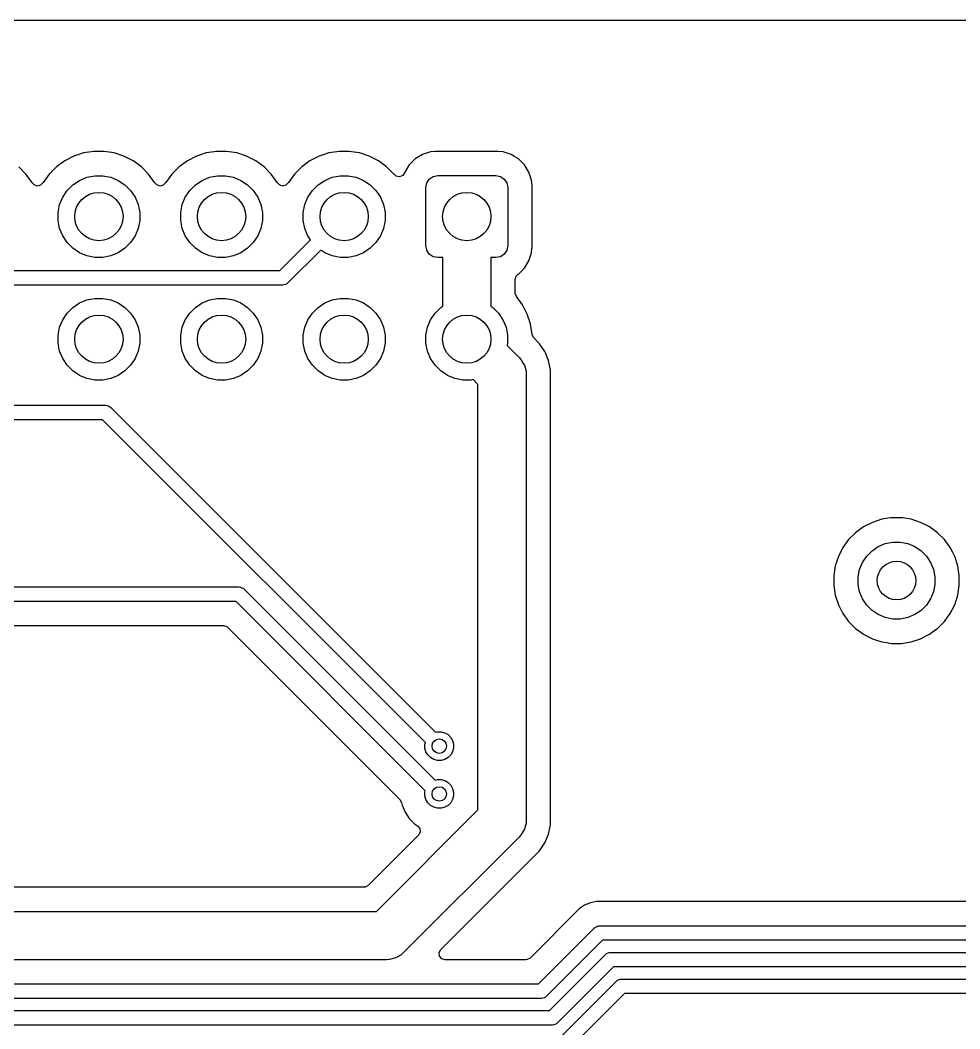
# Model space of a CAD drawing. Extents: x 4.41 to 8.11, y -5.15 to -2.23.
# Drawn here: x 6.252 to 7.018, y -3.056 to -2.234 of the extents above; entities that cross this region are included whole.
import ezdxf

# ---------------------------------------------------------------- set-up
doc = ezdxf.new("R2010")
doc.units = 0
doc.header["$MEASUREMENT"] = 0
doc.layers.add('BLACK', color=7, linetype='CONTINUOUS')

msp = doc.modelspace()

# ---------------------------------------------------------------- linework, layer by layer
at = {"layer": 'BLACK', "linetype": 'CONTINUOUS'}
for p, q in [((4.41927, -2.23356), (8.10829, -2.23356)), ((6.29906, -2.34334), (6.29573, -2.34443)), ((6.30369, -2.34184), (6.29906, -2.34334)), ((6.31004, -2.34083), (6.30369, -2.34184)), ((6.30369, -2.34184), (6.30369, -2.34184)), ((6.31196, -2.34053), (6.31004, -2.34083)), ((6.32033, -2.34053), (6.31196, -2.34053)), ((6.32224, -2.34083), (6.32033, -2.34053)), ((6.32859, -2.34184), (6.32224, -2.34083)), ((6.33655, -2.34443), (6.32859, -2.34184)), ((6.32859, -2.34184), (6.32859, -2.34184)), ((6.32859, -2.34184), (6.32859, -2.34184)), ((6.39906, -2.34334), (6.39573, -2.34443)), ((6.40369, -2.34184), (6.39906, -2.34334)), ((6.41004, -2.34083), (6.40369, -2.34184)), ((6.40369, -2.34184), (6.40369, -2.34184)), ((6.41196, -2.34053), (6.41004, -2.34083)), ((6.42033, -2.34053), (6.41196, -2.34053)), ((6.42224, -2.34083), (6.42033, -2.34053)), ((6.42859, -2.34184), (6.42224, -2.34083)), ((6.43655, -2.34443), (6.42859, -2.34184)), ((6.42859, -2.34184), (6.42859, -2.34184)), ((6.42859, -2.34184), (6.42859, -2.34184)), ((6.49906, -2.34334), (6.49573, -2.34443)), ((6.50369, -2.34184), (6.49906, -2.34334)), ((6.51004, -2.34083), (6.50369, -2.34184)), ((6.50369, -2.34184), (6.50369, -2.34184)), ((6.51196, -2.34053), (6.51004, -2.34083)), ((6.52033, -2.34053), (6.51196, -2.34053)), ((6.52224, -2.34083), (6.52033, -2.34053)), ((6.52859, -2.34184), (6.52224, -2.34083)), ((6.53655, -2.34443), (6.52859, -2.34184)), ((6.52859, -2.34184), (6.52859, -2.34184)), ((6.52859, -2.34184), (6.52859, -2.34184)), ((6.57995, -2.34312), (6.57407, -2.34674)), ((6.5865, -2.34094), (6.57995, -2.34312)), ((6.57995, -2.34312), (6.57995, -2.34312)), ((6.59055, -2.34053), (6.5865, -2.34094)), ((6.5865, -2.34094), (6.5865, -2.34094)), ((6.64173, -2.34053), (6.59055, -2.34053)), ((6.59055, -2.34053), (6.59055, -2.34053)), ((6.64578, -2.34094), (6.64173, -2.34053)), ((6.65228, -2.3431), (6.64578, -2.34094)), ((6.64578, -2.34094), (6.64578, -2.34094)), ((6.65234, -2.34312), (6.65228, -2.3431)), ((6.65446, -2.34443), (6.65234, -2.34312)), ((6.65234, -2.34312), (6.65234, -2.34312)), ((6.28827, -2.34823), (6.2815, -2.35315)), ((6.29573, -2.34443), (6.28827, -2.34823)), ((6.34401, -2.34823), (6.33655, -2.34443)), ((6.33655, -2.34443), (6.33655, -2.34443)), ((6.33655, -2.34443), (6.33655, -2.34443)), ((6.35078, -2.35315), (6.34401, -2.34823)), ((6.38827, -2.34823), (6.3815, -2.35315)), ((6.39573, -2.34443), (6.38827, -2.34823)), ((6.44401, -2.34823), (6.43655, -2.34443)), ((6.43655, -2.34443), (6.43655, -2.34443)), ((6.43655, -2.34443), (6.43655, -2.34443)), ((6.45078, -2.35315), (6.44401, -2.34823)), ((6.48827, -2.34823), (6.4815, -2.35315)), ((6.49573, -2.34443), (6.48827, -2.34823)), ((6.54401, -2.34823), (6.53655, -2.34443)), ((6.53655, -2.34443), (6.53655, -2.34443)), ((6.53655, -2.34443), (6.53655, -2.34443)), ((6.55078, -2.35315), (6.54401, -2.34823)), ((6.56918, -2.35163), (6.56556, -2.35751)), ((6.57407, -2.34674), (6.56918, -2.35163)), ((6.65821, -2.34674), (6.65446, -2.34443)), ((6.6631, -2.35163), (6.65821, -2.34674)), ((6.66672, -2.35751), (6.6631, -2.35163)), ((6.2567, -2.35906), (6.25078, -2.35315)), ((6.26162, -2.36583), (6.2567, -2.35906)), ((6.27559, -2.35906), (6.27067, -2.36583)), ((6.2815, -2.35315), (6.27559, -2.35906)), ((6.30643, -2.36168), (6.31286, -2.3604)), ((6.31286, -2.3604), (6.31942, -2.3604)), ((6.31942, -2.3604), (6.32586, -2.36168)), ((6.3567, -2.35906), (6.35078, -2.35315)), ((6.36162, -2.36583), (6.3567, -2.35906)), ((6.37559, -2.35906), (6.37067, -2.36583)), ((6.3815, -2.35315), (6.37559, -2.35906)), ((6.40643, -2.36168), (6.41286, -2.3604)), ((6.41286, -2.3604), (6.41942, -2.3604)), ((6.41942, -2.3604), (6.42586, -2.36168)), ((6.4567, -2.35906), (6.45078, -2.35315)), ((6.46162, -2.36583), (6.4567, -2.35906)), ((6.47559, -2.35906), (6.47067, -2.36583)), ((6.4815, -2.35315), (6.47559, -2.35906)), ((6.50643, -2.36168), (6.51286, -2.3604)), ((6.51286, -2.3604), (6.51942, -2.3604)), ((6.51942, -2.3604), (6.52586, -2.36168)), ((6.5567, -2.35906), (6.55078, -2.35315)), ((6.55684, -2.35926), (6.5567, -2.35906)), ((6.55861, -2.36075), (6.55684, -2.35926)), ((6.56385, -2.36018), (6.56131, -2.36124)), ((6.56542, -2.35792), (6.56385, -2.36018)), ((6.56556, -2.35751), (6.56542, -2.35792)), ((6.56556, -2.35751), (6.56556, -2.35751)), ((6.58875, -2.36099), (6.59252, -2.36024)), ((6.59252, -2.36024), (6.63976, -2.36024)), ((6.63976, -2.36024), (6.64353, -2.36099)), ((6.6689, -2.36406), (6.66672, -2.35751)), ((6.26179, -2.36618), (6.26162, -2.36583)), ((6.26333, -2.36795), (6.26179, -2.36618)), ((6.26593, -2.36884), (6.26333, -2.36795)), ((6.2686, -2.36818), (6.26593, -2.36884)), ((6.27049, -2.36618), (6.2686, -2.36818)), ((6.27067, -2.36583), (6.27049, -2.36618)), ((6.29027, -2.37247), (6.29491, -2.36783)), ((6.29491, -2.36783), (6.30037, -2.36419)), ((6.30037, -2.36419), (6.30643, -2.36168)), ((6.32586, -2.36168), (6.33192, -2.36419)), ((6.33192, -2.36419), (6.33737, -2.36783)), ((6.33737, -2.36783), (6.34201, -2.37247)), ((6.36179, -2.36618), (6.36162, -2.36583)), ((6.36333, -2.36795), (6.36179, -2.36618)), ((6.36593, -2.36884), (6.36333, -2.36795)), ((6.3686, -2.36818), (6.36593, -2.36884)), ((6.37049, -2.36618), (6.3686, -2.36818)), ((6.37067, -2.36583), (6.37049, -2.36618)), ((6.39027, -2.37247), (6.39491, -2.36783)), ((6.39491, -2.36783), (6.40037, -2.36419)), ((6.40037, -2.36419), (6.40643, -2.36168)), ((6.42586, -2.36168), (6.43192, -2.36419)), ((6.43192, -2.36419), (6.43737, -2.36783)), ((6.43737, -2.36783), (6.44201, -2.37247)), ((6.46179, -2.36618), (6.46162, -2.36583)), ((6.46333, -2.36795), (6.46179, -2.36618)), ((6.46593, -2.36884), (6.46333, -2.36795)), ((6.4686, -2.36818), (6.46593, -2.36884)), ((6.47049, -2.36618), (6.4686, -2.36818)), ((6.47067, -2.36583), (6.47049, -2.36618)), ((6.49027, -2.37247), (6.49491, -2.36783)), ((6.49491, -2.36783), (6.50037, -2.36419)), ((6.50037, -2.36419), (6.50643, -2.36168)), ((6.52586, -2.36168), (6.53192, -2.36419)), ((6.53192, -2.36419), (6.53737, -2.36783)), ((6.53737, -2.36783), (6.54201, -2.37247)), ((6.56131, -2.36124), (6.55861, -2.36075)), ((6.58268, -2.37008), (6.58343, -2.36631)), ((6.58343, -2.36631), (6.58556, -2.36312)), ((6.58556, -2.36312), (6.58875, -2.36099)), ((6.64353, -2.36099), (6.64672, -2.36312)), ((6.64672, -2.36312), (6.64886, -2.36631)), ((6.64886, -2.36631), (6.64961, -2.37008)), ((6.66931, -2.36811), (6.6689, -2.36406)), ((6.66931, -2.41929), (6.66931, -2.36811)), ((6.28663, -2.37793), (6.29027, -2.37247)), ((6.34201, -2.37247), (6.34565, -2.37793)), ((6.38663, -2.37793), (6.39027, -2.37247)), ((6.44201, -2.37247), (6.44565, -2.37793)), ((6.48663, -2.37793), (6.49027, -2.37247)), ((6.54201, -2.37247), (6.54565, -2.37793)), ((6.58268, -2.41732), (6.58268, -2.37008)), ((6.64961, -2.37008), (6.64961, -2.41732)), ((6.28284, -2.39042), (6.28412, -2.38399)), ((6.28412, -2.38399), (6.28663, -2.37793)), ((6.34565, -2.37793), (6.34817, -2.38399)), ((6.34817, -2.38399), (6.34945, -2.39042)), ((6.38284, -2.39042), (6.38412, -2.38399)), ((6.38412, -2.38399), (6.38663, -2.37793)), ((6.44565, -2.37793), (6.44817, -2.38399)), ((6.44817, -2.38399), (6.44945, -2.39042)), ((6.48284, -2.39042), (6.48412, -2.38399)), ((6.48412, -2.38399), (6.48663, -2.37793)), ((6.54565, -2.37793), (6.54817, -2.38399)), ((6.54817, -2.38399), (6.54945, -2.39042)), ((6.28284, -2.39698), (6.28284, -2.39042)), ((6.34945, -2.39042), (6.34945, -2.39698)), ((6.38284, -2.39698), (6.38284, -2.39042)), ((6.44945, -2.39042), (6.44945, -2.39698)), ((6.48284, -2.39698), (6.48284, -2.39042)), ((6.54945, -2.39042), (6.54945, -2.39698)), ((6.28412, -2.40342), (6.28284, -2.39698)), ((6.34945, -2.39698), (6.34817, -2.40342)), ((6.38412, -2.40342), (6.38284, -2.39698)), ((6.44945, -2.39698), (6.44817, -2.40342)), ((6.48412, -2.40342), (6.48284, -2.39698)), ((6.54945, -2.39698), (6.54817, -2.40342)), ((6.28663, -2.40948), (6.28412, -2.40342)), ((6.29027, -2.41493), (6.28663, -2.40948)), ((6.34565, -2.40948), (6.34201, -2.41493)), ((6.34817, -2.40342), (6.34565, -2.40948)), ((6.38663, -2.40948), (6.38412, -2.40342)), ((6.39027, -2.41493), (6.38663, -2.40948)), ((6.44565, -2.40948), (6.44201, -2.41493)), ((6.44817, -2.40342), (6.44565, -2.40948)), ((6.48663, -2.40948), (6.48412, -2.40342)), ((6.48879, -2.4127), (6.48663, -2.40948)), ((6.54565, -2.40948), (6.54201, -2.41493)), ((6.54817, -2.40342), (6.54565, -2.40948)), ((6.29491, -2.41957), (6.29027, -2.41493)), ((6.34201, -2.41493), (6.33737, -2.41957)), ((6.39491, -2.41957), (6.39027, -2.41493)), ((6.44201, -2.41493), (6.43737, -2.41957)), ((6.4637, -2.4378), (6.48879, -2.4127)), ((6.54201, -2.41493), (6.53737, -2.41957)), ((6.58343, -2.42109), (6.58268, -2.41732)), ((6.64961, -2.41732), (6.64886, -2.42109)), ((6.30037, -2.42321), (6.29491, -2.41957)), ((6.30643, -2.42572), (6.30037, -2.42321)), ((6.31286, -2.427), (6.30643, -2.42572)), ((6.32586, -2.42572), (6.31942, -2.427)), ((6.33192, -2.42321), (6.32586, -2.42572)), ((6.33737, -2.41957), (6.33192, -2.42321)), ((6.40037, -2.42321), (6.39491, -2.41957)), ((6.40643, -2.42572), (6.40037, -2.42321)), ((6.41286, -2.427), (6.40643, -2.42572)), ((6.42586, -2.42572), (6.41942, -2.427)), ((6.43192, -2.42321), (6.42586, -2.42572)), ((6.43737, -2.41957), (6.43192, -2.42321)), ((6.49714, -2.42106), (6.47032, -2.44788)), ((6.50037, -2.42321), (6.49714, -2.42106)), ((6.50643, -2.42572), (6.50037, -2.42321)), ((6.51286, -2.427), (6.50643, -2.42572)), ((6.52586, -2.42572), (6.51942, -2.427)), ((6.53192, -2.42321), (6.52586, -2.42572)), ((6.53737, -2.41957), (6.53192, -2.42321)), ((6.58556, -2.42428), (6.58343, -2.42109)), ((6.58875, -2.42642), (6.58556, -2.42428)), ((6.59252, -2.42717), (6.58875, -2.42642)), ((6.64353, -2.42642), (6.63976, -2.42717)), ((6.64672, -2.42428), (6.64353, -2.42642)), ((6.64886, -2.42109), (6.64672, -2.42428)), ((6.66672, -2.4299), (6.6689, -2.42334)), ((6.6689, -2.42334), (6.66928, -2.4196)), ((6.66928, -2.4196), (6.66931, -2.41929)), ((6.66931, -2.41929), (6.66931, -2.41929)), ((6.66931, -2.41929), (6.66931, -2.41929)), ((6.31942, -2.427), (6.31286, -2.427)), ((6.41942, -2.427), (6.41286, -2.427)), ((6.51942, -2.427), (6.51286, -2.427)), ((6.59646, -2.42717), (6.59252, -2.42717)), ((6.59646, -2.4668), (6.59646, -2.42717)), ((6.63976, -2.42717), (6.63583, -2.42717)), ((6.63583, -2.42717), (6.63583, -2.4668)), ((6.6631, -2.43577), (6.66672, -2.4299)), ((6.09413, -2.4378), (6.4637, -2.4378)), ((6.65553, -2.44504), (6.65631, -2.4424)), ((6.65631, -2.4424), (6.65785, -2.44088)), ((6.65785, -2.44088), (6.65821, -2.44066)), ((6.65821, -2.44066), (6.6631, -2.43577)), ((6.46614, -2.44961), (6.09658, -2.44961)), ((6.46729, -2.44949), (6.46614, -2.44961)), ((6.46818, -2.44913), (6.46729, -2.44949)), ((6.46942, -2.44861), (6.46818, -2.44913)), ((6.47032, -2.44788), (6.46942, -2.44861)), ((6.65553, -2.45503), (6.65553, -2.44504)), ((6.65553, -2.4559), (6.65553, -2.45503)), ((6.65558, -2.45656), (6.65553, -2.4559)), ((6.65662, -2.45888), (6.65558, -2.45656)), ((6.65658, -2.45891), (6.65662, -2.45888)), ((6.66162, -2.46583), (6.65658, -2.45891)), ((6.29491, -2.46783), (6.30037, -2.46419)), ((6.30037, -2.46419), (6.30643, -2.46168)), ((6.30643, -2.46168), (6.31286, -2.4604)), ((6.31286, -2.4604), (6.31942, -2.4604)), ((6.31942, -2.4604), (6.32586, -2.46168)), ((6.32586, -2.46168), (6.33192, -2.46419)), ((6.33192, -2.46419), (6.33737, -2.46783)), ((6.39491, -2.46783), (6.40037, -2.46419)), ((6.40037, -2.46419), (6.40643, -2.46168)), ((6.40643, -2.46168), (6.41286, -2.4604)), ((6.41286, -2.4604), (6.41942, -2.4604)), ((6.41942, -2.4604), (6.42586, -2.46168)), ((6.42586, -2.46168), (6.43192, -2.46419)), ((6.43192, -2.46419), (6.43737, -2.46783)), ((6.49491, -2.46783), (6.50037, -2.46419)), ((6.50037, -2.46419), (6.50643, -2.46168)), ((6.50643, -2.46168), (6.51286, -2.4604)), ((6.51286, -2.4604), (6.51942, -2.4604)), ((6.51942, -2.4604), (6.52586, -2.46168)), ((6.52586, -2.46168), (6.53192, -2.46419)), ((6.53192, -2.46419), (6.53737, -2.46783)), ((6.59491, -2.46783), (6.59646, -2.4668)), ((6.63583, -2.4668), (6.63737, -2.46783)), ((6.66542, -2.47329), (6.66162, -2.46583)), ((6.66162, -2.46583), (6.66162, -2.46583)), ((6.66162, -2.46583), (6.66162, -2.46583)), ((6.28663, -2.47793), (6.29027, -2.47247)), ((6.29027, -2.47247), (6.29491, -2.46783)), ((6.33737, -2.46783), (6.34201, -2.47247)), ((6.34201, -2.47247), (6.34565, -2.47793)), ((6.38663, -2.47793), (6.39027, -2.47247)), ((6.39027, -2.47247), (6.39491, -2.46783)), ((6.43737, -2.46783), (6.44201, -2.47247)), ((6.44201, -2.47247), (6.44565, -2.47793)), ((6.48663, -2.47793), (6.49027, -2.47247)), ((6.49027, -2.47247), (6.49491, -2.46783)), ((6.53737, -2.46783), (6.54201, -2.47247)), ((6.54201, -2.47247), (6.54565, -2.47793)), ((6.58663, -2.47793), (6.59027, -2.47247)), ((6.59027, -2.47247), (6.59491, -2.46783)), ((6.63737, -2.46783), (6.64201, -2.47247)), ((6.64201, -2.47247), (6.64565, -2.47793)), ((6.668, -2.48125), (6.66542, -2.47329)), ((6.28284, -2.49042), (6.28412, -2.48399)), ((6.28412, -2.48399), (6.28663, -2.47793)), ((6.34565, -2.47793), (6.34817, -2.48399)), ((6.34817, -2.48399), (6.34945, -2.49042)), ((6.38284, -2.49042), (6.38412, -2.48399)), ((6.38412, -2.48399), (6.38663, -2.47793)), ((6.44565, -2.47793), (6.44817, -2.48399)), ((6.44817, -2.48399), (6.44945, -2.49042)), ((6.48284, -2.49042), (6.48412, -2.48399)), ((6.48412, -2.48399), (6.48663, -2.47793)), ((6.54565, -2.47793), (6.54817, -2.48399)), ((6.54817, -2.48399), (6.54945, -2.49042)), ((6.58284, -2.49042), (6.58412, -2.48399)), ((6.58412, -2.48399), (6.58663, -2.47793)), ((6.64565, -2.47793), (6.64817, -2.48399)), ((6.64817, -2.48399), (6.64945, -2.49042)), ((6.66912, -2.48829), (6.668, -2.48125)), ((6.28284, -2.49698), (6.28284, -2.49042)), ((6.34945, -2.49042), (6.34945, -2.49698)), ((6.38284, -2.49698), (6.38284, -2.49042)), ((6.44945, -2.49042), (6.44945, -2.49698)), ((6.48284, -2.49698), (6.48284, -2.49042)), ((6.54945, -2.49042), (6.54945, -2.49698)), ((6.58284, -2.49698), (6.58284, -2.49042)), ((6.64945, -2.49042), (6.64945, -2.49698)), ((6.66932, -2.48956), (6.66912, -2.48829)), ((6.66941, -2.49016), (6.66932, -2.48956)), ((6.67073, -2.49258), (6.66941, -2.49016)), ((6.28412, -2.50342), (6.28284, -2.49698)), ((6.34945, -2.49698), (6.34817, -2.50342)), ((6.38412, -2.50342), (6.38284, -2.49698)), ((6.44945, -2.49698), (6.44817, -2.50342)), ((6.48412, -2.50342), (6.48284, -2.49698)), ((6.54945, -2.49698), (6.54817, -2.50342)), ((6.58412, -2.50342), (6.58284, -2.49698)), ((6.64945, -2.49698), (6.64908, -2.4988)), ((6.64908, -2.4988), (6.65884, -2.50856)), ((6.67552, -2.49737), (6.67073, -2.49258)), ((6.67983, -2.50382), (6.67552, -2.49737)), ((6.67552, -2.49737), (6.67552, -2.49737)), ((6.28663, -2.50948), (6.28412, -2.50342)), ((6.34817, -2.50342), (6.34565, -2.50948)), ((6.38663, -2.50948), (6.38412, -2.50342)), ((6.44817, -2.50342), (6.44565, -2.50948)), ((6.48663, -2.50948), (6.48412, -2.50342)), ((6.54817, -2.50342), (6.54565, -2.50948)), ((6.58663, -2.50948), (6.58412, -2.50342)), ((6.65884, -2.50856), (6.66054, -2.5105)), ((6.67999, -2.50422), (6.67983, -2.50382)), ((6.67983, -2.50382), (6.67983, -2.50382)), ((6.68027, -2.50488), (6.67999, -2.50422)), ((6.6828, -2.51099), (6.68027, -2.50488)), ((6.29027, -2.51493), (6.28663, -2.50948)), ((6.29491, -2.51957), (6.29027, -2.51493)), ((6.34201, -2.51493), (6.33737, -2.51957)), ((6.34565, -2.50948), (6.34201, -2.51493)), ((6.39027, -2.51493), (6.38663, -2.50948)), ((6.39491, -2.51957), (6.39027, -2.51493)), ((6.44201, -2.51493), (6.43737, -2.51957)), ((6.44565, -2.50948), (6.44201, -2.51493)), ((6.49027, -2.51493), (6.48663, -2.50948)), ((6.49491, -2.51957), (6.49027, -2.51493)), ((6.54201, -2.51493), (6.53737, -2.51957)), ((6.54565, -2.50948), (6.54201, -2.51493)), ((6.59027, -2.51493), (6.58663, -2.50948)), ((6.59491, -2.51957), (6.59027, -2.51493)), ((6.66054, -2.5105), (6.66054, -2.5105)), ((6.66054, -2.5105), (6.66222, -2.51341)), ((6.66222, -2.51341), (6.66311, -2.51495)), ((6.66311, -2.51495), (6.66444, -2.51991)), ((6.68431, -2.5186), (6.6828, -2.51099)), ((6.6828, -2.51099), (6.6828, -2.51099)), ((6.6828, -2.51099), (6.6828, -2.51099)), ((6.30037, -2.52321), (6.29491, -2.51957)), ((6.30643, -2.52572), (6.30037, -2.52321)), ((6.33192, -2.52321), (6.32586, -2.52572)), ((6.33737, -2.51957), (6.33192, -2.52321)), ((6.40037, -2.52321), (6.39491, -2.51957)), ((6.40643, -2.52572), (6.40037, -2.52321)), ((6.43192, -2.52321), (6.42586, -2.52572)), ((6.43737, -2.51957), (6.43192, -2.52321)), ((6.50037, -2.52321), (6.49491, -2.51957)), ((6.50643, -2.52572), (6.50037, -2.52321)), ((6.53192, -2.52321), (6.52586, -2.52572)), ((6.53737, -2.51957), (6.53192, -2.52321)), ((6.60037, -2.52321), (6.59491, -2.51957)), ((6.60643, -2.52572), (6.60037, -2.52321)), ((6.66444, -2.51991), (6.66444, -2.51991)), ((6.66444, -2.51991), (6.66461, -2.52248)), ((6.66461, -2.52248), (6.66461, -2.88578)), ((6.68431, -2.68652), (6.68431, -2.5186)), ((6.68431, -2.5186), (6.68431, -2.5186)), ((6.31286, -2.527), (6.30643, -2.52572)), ((6.31942, -2.527), (6.31286, -2.527)), ((6.32586, -2.52572), (6.31942, -2.527)), ((6.41286, -2.527), (6.40643, -2.52572)), ((6.41942, -2.527), (6.41286, -2.527)), ((6.42586, -2.52572), (6.41942, -2.527)), ((6.51286, -2.527), (6.50643, -2.52572)), ((6.51942, -2.527), (6.51286, -2.527)), ((6.52586, -2.52572), (6.51942, -2.527)), ((6.61286, -2.527), (6.60643, -2.52572)), ((6.61942, -2.527), (6.61286, -2.527)), ((6.62124, -2.52664), (6.61942, -2.527)), ((6.62524, -2.53063), (6.62124, -2.52664)), ((6.62524, -2.87762), (6.62524, -2.53063)), ((6.17839, -2.5476), (6.32161, -2.5476)), ((6.32161, -2.5476), (6.32277, -2.54771)), ((6.32277, -2.54771), (6.32365, -2.54808)), ((6.32365, -2.54808), (6.3249, -2.54859)), ((6.3249, -2.54859), (6.32579, -2.54933)), ((6.32579, -2.54933), (6.59073, -2.81426)), ((6.31917, -2.55941), (6.17594, -2.55941)), ((6.58237, -2.82261), (6.31917, -2.55941)), ((6.96155, -2.6395), (6.95455, -2.64061)), ((6.96251, -2.63935), (6.96155, -2.6395)), ((6.97056, -2.63935), (6.96251, -2.63935)), ((6.97165, -2.63952), (6.97056, -2.63935)), ((6.97852, -2.64061), (6.97165, -2.63952)), ((6.9397, -2.64676), (6.93318, -2.6515)), ((6.94688, -2.6431), (6.9397, -2.64676)), ((6.95455, -2.64061), (6.94688, -2.6431)), ((6.98619, -2.6431), (6.97852, -2.64061)), ((6.99113, -2.64562), (6.98619, -2.6431)), ((6.99337, -2.64676), (6.99113, -2.64562)), ((6.99989, -2.6515), (6.99337, -2.64676)), ((6.99337, -2.64676), (6.99337, -2.64676)), ((6.99337, -2.64676), (6.99337, -2.64676)), ((6.93318, -2.6515), (6.92748, -2.6572)), ((7.00559, -2.6572), (6.99989, -2.6515)), ((6.92274, -2.66372), (6.91909, -2.6709)), ((6.92748, -2.6572), (6.92274, -2.66372)), ((6.94655, -2.6662), (6.95169, -2.66277)), ((6.95169, -2.66277), (6.95739, -2.66041)), ((6.95739, -2.66041), (6.96345, -2.65921)), ((6.96345, -2.65921), (6.96962, -2.65921)), ((6.96962, -2.65921), (6.97568, -2.66041)), ((6.97568, -2.66041), (6.98138, -2.66277)), ((6.98138, -2.66277), (6.98652, -2.6662)), ((7.00967, -2.66281), (7.00559, -2.6572)), ((7.01033, -2.66372), (7.00967, -2.66281)), ((7.01238, -2.66774), (7.01033, -2.66372)), ((6.91909, -2.6709), (6.9166, -2.67856)), ((6.93876, -2.6757), (6.94219, -2.67057)), ((6.94219, -2.67057), (6.94655, -2.6662)), ((6.98652, -2.6662), (6.99088, -2.67057)), ((6.99088, -2.67057), (6.99431, -2.6757)), ((7.01398, -2.6709), (7.01238, -2.66774)), ((7.01648, -2.67856), (7.01398, -2.6709)), ((6.9166, -2.67856), (6.91533, -2.68652)), ((6.93519, -2.68746), (6.9364, -2.68141)), ((6.9364, -2.68141), (6.93876, -2.6757)), ((6.99431, -2.6757), (6.99668, -2.68141)), ((6.99668, -2.68141), (6.99788, -2.68746)), ((7.01774, -2.68652), (7.01648, -2.67856)), ((6.68431, -2.8819), (6.68431, -2.68652)), ((6.91533, -2.68652), (6.91533, -2.69458)), ((6.93519, -2.69364), (6.93519, -2.68746)), ((6.99788, -2.68746), (6.99788, -2.69364)), ((7.01774, -2.69458), (7.01774, -2.68652)), ((6.13485, -2.69578), (6.43043, -2.69578)), ((6.43043, -2.69578), (6.43159, -2.6959)), ((6.43159, -2.6959), (6.43268, -2.69635)), ((6.43268, -2.69635), (6.43371, -2.69678)), ((6.43371, -2.69678), (6.43461, -2.69751)), ((6.43461, -2.69751), (6.59042, -2.85332)), ((6.91533, -2.69458), (6.9166, -2.70254)), ((6.9364, -2.69969), (6.93519, -2.69364)), ((6.99788, -2.69364), (6.99668, -2.69969)), ((7.01648, -2.70254), (7.01774, -2.69458)), ((6.9166, -2.70254), (6.91909, -2.71021)), ((6.93876, -2.7054), (6.9364, -2.69969)), ((6.94219, -2.71053), (6.93876, -2.7054)), ((6.99431, -2.7054), (6.99088, -2.71053)), ((6.99668, -2.69969), (6.99431, -2.7054)), ((7.01398, -2.71021), (7.01648, -2.70254)), ((6.42799, -2.70759), (6.1324, -2.70759)), ((6.58229, -2.8619), (6.42799, -2.70759)), ((6.91909, -2.71021), (6.92274, -2.71739)), ((6.94655, -2.7149), (6.94219, -2.71053)), ((6.99088, -2.71053), (6.98652, -2.7149)), ((7.01033, -2.71739), (7.01398, -2.71021)), ((6.92274, -2.71739), (6.92748, -2.72391)), ((6.95169, -2.71833), (6.94655, -2.7149)), ((6.95739, -2.72069), (6.95169, -2.71833)), ((6.96345, -2.7219), (6.95739, -2.72069)), ((6.96962, -2.7219), (6.96345, -2.7219)), ((6.97568, -2.72069), (6.96962, -2.7219)), ((6.98138, -2.71833), (6.97568, -2.72069)), ((6.98652, -2.7149), (6.98138, -2.71833)), ((7.00559, -2.72391), (7.00814, -2.7204)), ((7.00814, -2.7204), (7.01033, -2.71739)), ((6.13492, -2.7273), (6.4178, -2.7273)), ((6.4178, -2.7273), (6.42044, -2.72807)), ((6.42044, -2.72807), (6.42125, -2.72873)), ((6.42125, -2.72873), (6.56163, -2.8691)), ((6.92748, -2.72391), (6.93318, -2.72961)), ((6.93318, -2.72961), (6.93732, -2.73261)), ((6.99703, -2.73168), (6.99989, -2.72961)), ((6.99989, -2.72961), (7.00559, -2.72391)), ((6.99989, -2.72961), (6.99989, -2.72961)), ((6.99989, -2.72961), (6.99989, -2.72961)), ((7.00559, -2.72391), (7.00559, -2.72391)), ((7.00559, -2.72391), (7.00559, -2.72391)), ((6.93732, -2.73261), (6.9397, -2.73434)), ((6.9397, -2.73434), (6.94428, -2.73667)), ((6.94428, -2.73667), (6.94688, -2.738)), ((6.94688, -2.738), (6.94688, -2.738)), ((6.94688, -2.738), (6.94688, -2.738)), ((6.94688, -2.738), (6.95099, -2.73934)), ((6.97852, -2.74049), (6.98619, -2.738)), ((6.98619, -2.738), (6.99337, -2.73434)), ((6.99337, -2.73434), (6.99703, -2.73168)), ((6.95099, -2.73934), (6.95455, -2.74049)), ((6.95455, -2.74049), (6.95853, -2.74112)), ((6.95853, -2.74112), (6.96251, -2.74175)), ((6.96251, -2.74175), (6.96251, -2.74175)), ((6.96251, -2.74175), (6.97056, -2.74175)), ((6.97056, -2.74175), (6.97056, -2.74175)), ((6.97056, -2.74175), (6.97852, -2.74049)), ((6.59073, -2.81426), (6.59216, -2.81388)), ((6.59216, -2.81388), (6.59524, -2.81388)), ((6.59524, -2.81388), (6.59822, -2.81467)), ((6.59822, -2.81467), (6.60089, -2.81622)), ((6.60089, -2.81622), (6.60307, -2.8184)), ((6.60307, -2.8184), (6.60461, -2.82107)), ((6.60461, -2.82107), (6.60541, -2.82404)), ((6.58199, -2.82404), (6.58237, -2.82261)), ((6.58199, -2.82713), (6.58199, -2.82404)), ((6.58279, -2.83011), (6.58199, -2.82713)), ((6.60541, -2.82713), (6.60461, -2.83011)), ((6.60541, -2.82404), (6.60541, -2.82713)), ((6.58433, -2.83278), (6.58279, -2.83011)), ((6.58651, -2.83496), (6.58433, -2.83278)), ((6.58918, -2.8365), (6.58651, -2.83496)), ((6.59216, -2.8373), (6.58918, -2.8365)), ((6.59524, -2.8373), (6.59216, -2.8373)), ((6.59822, -2.8365), (6.59524, -2.8373)), ((6.60089, -2.83496), (6.59822, -2.8365)), ((6.60307, -2.83278), (6.60089, -2.83496)), ((6.60461, -2.83011), (6.60307, -2.83278)), ((6.59042, -2.85332), (6.59216, -2.85285)), ((6.59216, -2.85285), (6.59524, -2.85285)), ((6.59524, -2.85285), (6.59822, -2.85365)), ((6.59822, -2.85365), (6.60089, -2.85519)), ((6.58199, -2.86302), (6.58229, -2.8619)), ((6.60089, -2.85519), (6.60307, -2.85737)), ((6.60307, -2.85737), (6.60461, -2.86004)), ((6.60461, -2.86004), (6.60541, -2.86302)), ((6.56163, -2.8691), (6.56295, -2.87152)), ((6.58199, -2.8661), (6.58199, -2.86302)), ((6.58279, -2.86908), (6.58199, -2.8661)), ((6.58433, -2.87175), (6.58279, -2.86908)), ((6.60461, -2.86908), (6.60307, -2.87175)), ((6.60541, -2.8661), (6.60461, -2.86908)), ((6.60541, -2.86302), (6.60541, -2.8661)), ((6.54247, -2.96039), (6.62524, -2.87762)), ((6.56295, -2.87152), (6.56297, -2.8716)), ((6.56297, -2.8716), (6.5634, -2.87375)), ((6.5634, -2.87375), (6.5634, -2.87375)), ((6.5634, -2.87375), (6.56577, -2.87949)), ((6.58651, -2.87393), (6.58433, -2.87175)), ((6.58918, -2.87547), (6.58651, -2.87393)), ((6.59216, -2.87627), (6.58918, -2.87547)), ((6.59524, -2.87627), (6.59216, -2.87627)), ((6.59822, -2.87547), (6.59524, -2.87627)), ((6.60089, -2.87393), (6.59822, -2.87547)), ((6.60307, -2.87175), (6.60089, -2.87393)), ((6.56577, -2.87949), (6.56577, -2.87949)), ((6.56577, -2.87949), (6.56922, -2.88465)), ((6.56922, -2.88465), (6.56922, -2.88465)), ((6.56922, -2.88465), (6.57361, -2.88904)), ((6.66461, -2.88578), (6.66444, -2.88834)), ((6.68431, -2.88965), (6.68431, -2.8819)), ((6.57361, -2.88904), (6.57361, -2.88904)), ((6.57361, -2.88904), (6.57606, -2.89068)), ((6.57606, -2.89068), (6.57783, -2.89279)), ((6.57783, -2.89279), (6.57817, -2.89552)), ((6.66311, -2.89331), (6.66054, -2.89776)), ((6.66339, -2.89226), (6.66311, -2.89331)), ((6.66444, -2.88834), (6.66339, -2.89226)), ((6.66444, -2.88834), (6.66444, -2.88834)), ((6.6828, -2.89726), (6.68431, -2.88965)), ((6.5768, -2.89819), (6.53574, -2.93926)), ((6.65884, -2.89969), (6.56454, -2.99399)), ((6.57698, -2.898), (6.5768, -2.89819)), ((6.57817, -2.89552), (6.57698, -2.898)), ((6.66054, -2.89776), (6.65884, -2.89969)), ((6.66054, -2.89776), (6.66054, -2.89776)), ((6.67983, -2.90443), (6.6828, -2.89726)), ((6.63109, -2.95531), (6.67552, -2.91088)), ((6.67552, -2.91088), (6.67983, -2.90443)), ((6.53228, -2.94069), (5.56535, -2.94069)), ((6.53332, -2.94057), (6.53228, -2.94069)), ((6.53574, -2.93926), (6.53332, -2.94057)), ((6.72184, -2.9524), (6.71689, -2.95338)), ((7.7388, -2.9524), (6.72184, -2.9524)), ((6.72184, -2.9524), (6.72184, -2.9524)), ((5.4523, -2.96039), (6.54247, -2.96039)), ((6.59493, -2.99147), (6.63109, -2.95531)), ((6.70803, -2.95812), (6.66777, -2.99838)), ((6.71223, -2.95531), (6.70803, -2.95812)), ((6.70803, -2.95812), (6.70803, -2.95812)), ((6.71689, -2.95338), (6.71223, -2.95531)), ((6.71689, -2.95338), (6.71689, -2.95338)), ((6.6745, -3.01951), (6.72018, -2.97383)), ((6.72018, -2.97383), (6.72108, -2.9731)), ((6.72108, -2.9731), (6.72242, -2.97254)), ((6.72242, -2.97254), (6.72321, -2.97222)), ((6.72321, -2.97222), (6.72436, -2.9721)), ((6.72436, -2.9721), (7.73628, -2.9721)), ((6.7268, -2.98391), (6.68112, -3.02959)), ((7.73383, -2.98391), (6.7268, -2.98391)), ((6.56454, -2.99399), (6.56261, -2.99569)), ((6.59355, -2.99423), (6.59469, -2.99173)), ((6.59469, -2.99173), (6.59493, -2.99147)), ((6.73141, -2.99423), (6.73219, -2.99391)), ((6.73219, -2.99391), (6.73334, -2.9938)), ((6.73334, -2.9938), (7.66307, -2.9938)), ((6.55062, -2.99976), (5.46045, -2.99976)), ((6.55319, -2.99959), (6.55062, -2.99976)), ((6.55815, -2.99826), (6.55319, -2.99959)), ((6.55319, -2.99959), (6.55319, -2.99959)), ((6.56261, -2.99569), (6.55815, -2.99826)), ((6.56261, -2.99569), (6.56261, -2.99569)), ((6.59394, -2.99695), (6.59355, -2.99423)), ((6.59574, -2.99903), (6.59394, -2.99695)), ((6.59838, -2.99981), (6.59574, -2.99903)), ((6.66432, -2.99981), (6.59838, -2.99981)), ((6.66536, -2.9997), (6.66432, -2.99981)), ((6.66777, -2.99838), (6.66536, -2.9997)), ((6.68349, -3.0412), (6.72917, -2.99552)), ((6.72917, -2.99552), (6.73006, -2.99479)), ((6.73006, -2.99479), (6.73141, -2.99423)), ((6.73579, -3.00561), (6.69011, -3.05129)), ((7.66063, -3.00561), (6.73579, -3.00561)), ((6.6925, -3.06293), (6.73818, -3.01725)), ((6.73818, -3.01725), (6.73908, -3.01651)), ((6.73908, -3.01651), (6.74032, -3.01599)), ((6.74032, -3.01599), (6.74121, -3.01563)), ((6.74121, -3.01563), (6.74236, -3.01552)), ((6.74236, -3.01552), (7.5848, -3.01552)), ((6.20687, -3.01951), (6.6745, -3.01951)), ((6.67695, -3.03132), (6.20931, -3.03132)), ((6.6781, -3.03121), (6.67695, -3.03132)), ((6.67925, -3.03073), (6.6781, -3.03121)), ((6.68023, -3.03033), (6.67925, -3.03073)), ((6.68112, -3.02959), (6.68023, -3.03033)), ((6.7448, -3.02733), (6.69912, -3.07301)), ((7.58236, -3.02733), (6.7448, -3.02733)), ((6.21585, -3.0412), (6.68349, -3.0412)), ((6.69011, -3.05129), (6.68922, -3.05202)), ((6.68593, -3.05302), (6.2183, -3.05302)), ((6.68709, -3.0529), (6.68593, -3.05302)), ((6.68797, -3.05254), (6.68709, -3.0529)), ((6.68922, -3.05202), (6.68797, -3.05254))]:
    msp.add_line(p, q, dxfattribs=at)
at = {"layer": 'BLACK'}
for centre, radius in [((6.31614, -2.3937), 0.01969), ((6.41614, -2.3937), 0.01969), ((6.51614, -2.3937), 0.01969), ((6.61614, -2.3937), 0.01969), ((6.31614, -2.4937), 0.01969), ((6.41614, -2.4937), 0.01969), ((6.51614, -2.4937), 0.01969), ((6.61614, -2.4937), 0.01969), ((6.96654, -2.69055), 0.01575), ((6.5937, -2.82559), 0.00591), ((6.5937, -2.86456), 0.00591)]:
    msp.add_circle(centre, radius, dxfattribs=at)
at = {"layer": 'WHITE'}
for centre, radius in [((6.31614, -2.3937), 0.01969), ((6.41614, -2.3937), 0.01969), ((6.51614, -2.3937), 0.01969), ((6.61614, -2.3937), 0.01969), ((6.31614, -2.4937), 0.01969), ((6.41614, -2.4937), 0.01969), ((6.51614, -2.4937), 0.01969), ((6.61614, -2.4937), 0.01969), ((6.96654, -2.69055), 0.01575), ((6.5937, -2.82559), 0.00591), ((6.5937, -2.86456), 0.00591)]:
    msp.add_circle(centre, radius, dxfattribs=at)

doc.saveas('drawing.dxf')
